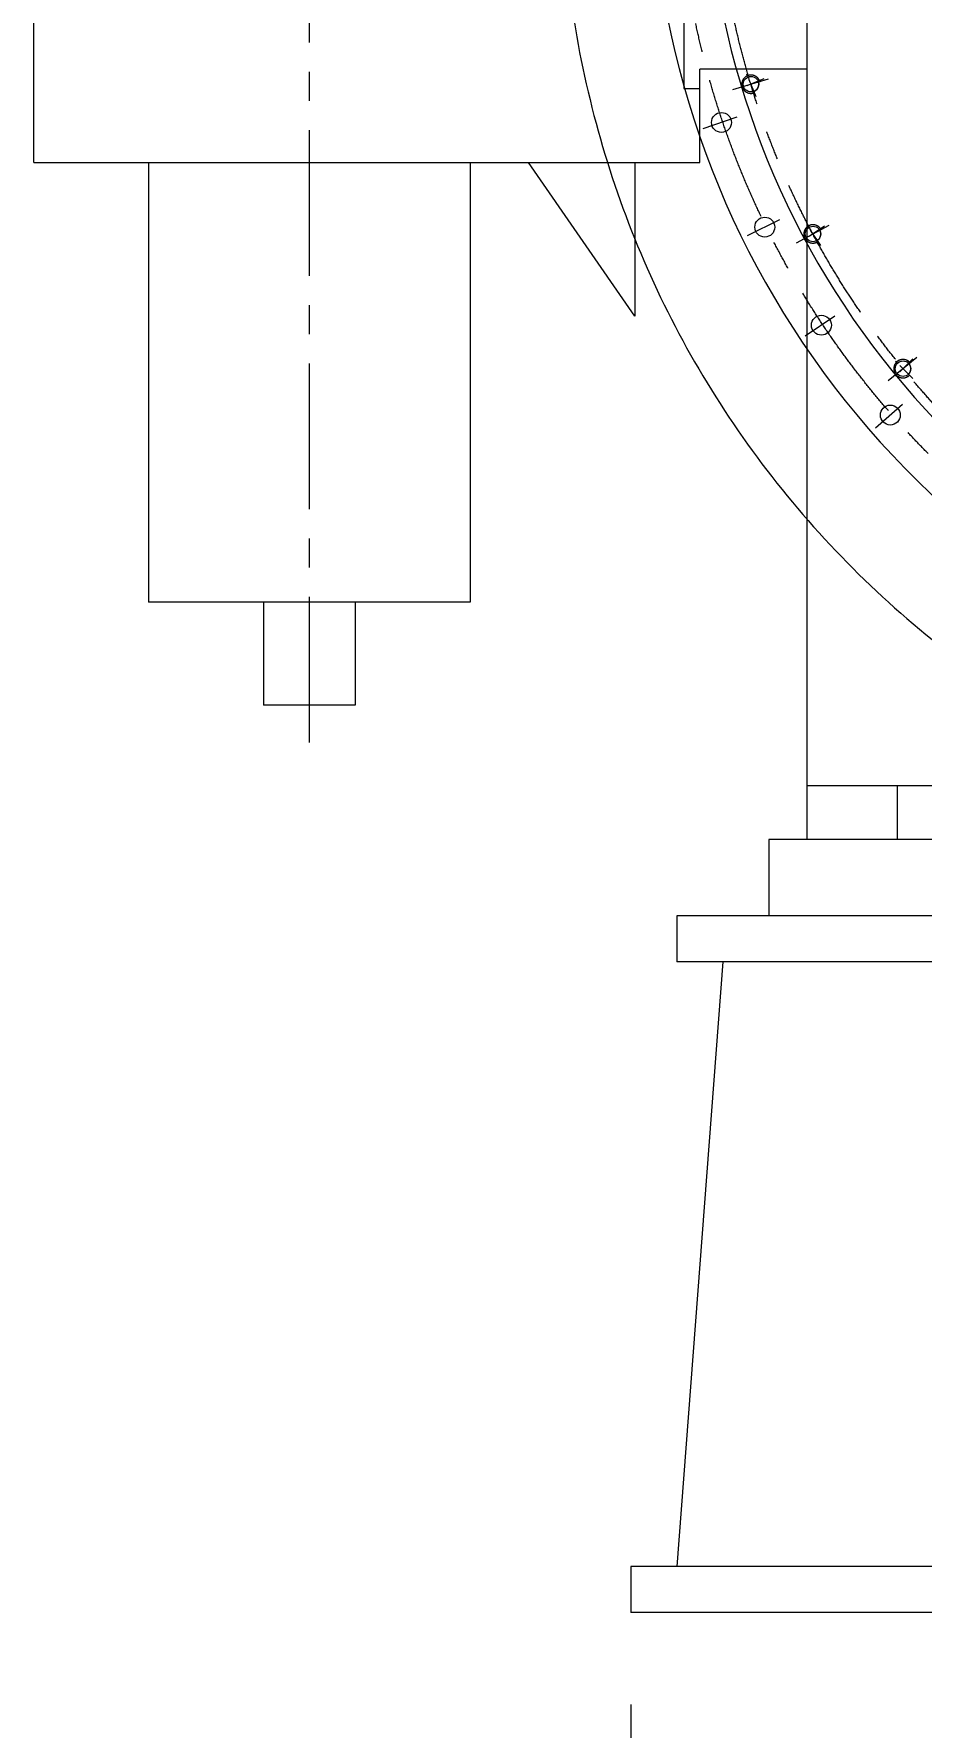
# Model space of a CAD drawing. Header units: millimetres. Extents: x 2 to 671028, y -1 to 511258.
# Drawn here: x 78194 to 92918, y 69772 to 97864 of the extents above; entities that cross this region are included whole.
import ezdxf

# ---------------------------------------------------------------- set-up
doc = ezdxf.new("R2010")
doc.units = ezdxf.units.MM
doc.header["$LTSCALE"] = 25.4
doc.linetypes.add('CENTER', pattern=[50.8, 31.75, -6.35, 6.35, -6.35])
doc.linetypes.add('点画线', pattern=[18, 12, -2, 2, -2])
doc.layers.get('Defpoints').update_dxf_attribs({"lineweight": 5})
for name, color, linetype, lineweight in [('CAXA1', 5, 'CENTER', 5), ('中心线层', 5, 'CENTER', 5), ('细实线层', 7, 'Continuous', 5)]:
    doc.layers.add(name, color=color, linetype=linetype, lineweight=lineweight)
doc.styles.add('Roman', font='arial.ttf')
doc.styles.get("Standard").update_dxf_attribs({"font": 'arial.ttf'})
doc.dimstyles.new('ISO-25', dxfattribs={"dimscale": 30, "dimtxt": 38.1, "dimasz": 38.1, "dimexe": 50.8, "dimexo": 50.8, "dimgap": 15.875, "dimtad": 1, "dimtih": 1, "dimtoh": 1, "dimdec": 1, "dimlfac": 0.03937, "dimdsep": 46, "dimtxsty": 'Standard', "dimcen": 63.5, "dimclrd": 7, "dimclre": 7, "dimclrt": 7, "dimadec": 0, "dimazin": 0, "dimtfac": 1, "dimtdec": 1, "dimtmove": 0, "dimatfit": 3, "dimfxl": 25.4, "dimlwd": 5, "dimlwe": 5, "dimarcsym": 0})

# ---------------------------------------------------------------- blocks, each defined once
blk = doc.blocks.new('*D46')
at = {"color": 7, "linetype": 'Continuous', "lineweight": 5, "transparency": 16777216}
for p, q in [((88103, 70149), (88103, 54668)), ((120615, 70149), (120615, 54668)), ((89246, 56192), (119472, 56192))]:
    blk.add_line(p, q, dxfattribs=at)
at = {"color": 7, "transparency": 16777216}
for points in [[(89246, 56383), (89246, 56002), (88103, 56192)], [(119472, 56383), (119472, 56002), (120615, 56192)]]:
    blk.add_solid(points, dxfattribs=at)
at = {"layer": 'Defpoints', "color": 0, "transparency": 16777216}
for p in [(88103, 71673), (120615, 71673), (120615, 56192)]:
    blk.add_point(p, dxfattribs=at)
at = {"color": 7, "lineweight": 5, "transparency": 16777216, "insert": (105689, 58809), "char_height": 4191, "attachment_point": 5, "style": 'Roman'}
blk.add_mtext('1280', dxfattribs=at)

msp = doc.modelspace()

# ---------------------------------------------------------------- linework, layer by layer
at = {"color": 7, "lineweight": 5}
for p, q in [((78194.35, 95730.6), (78194.35, 106849.65)), ((91021.35, 105015.85), (91021.35, 84499.48)), ((88978.97, 103738.49), (88978.97, 96957.7)), ((89247.3, 95730.6), (89247.3, 97275.76)), ((91021.35, 97275.76), (89247.3, 97275.76)), ((88978.97, 96957.7), (89247.3, 96957.7)), ((89942.64, 97040.78), (89942.23, 97032.81)), ((89942.23, 97032.81), (89942.23, 97024.83)), ((89942.23, 97024.83), (89942.64, 97016.87)), ((89943.48, 97048.72), (89942.64, 97040.78)), ((89942.64, 97016.87), (89943.48, 97008.93)), ((89944.73, 97056.6), (89943.48, 97048.72)), ((89943.48, 97008.93), (89944.73, 97001.05)), ((89946.38, 97064.4), (89944.73, 97056.6)), ((89944.73, 97001.05), (89946.38, 96993.25)), ((89948.45, 97072.11), (89946.38, 97064.4)), ((89946.38, 96993.25), (89948.45, 96985.54)), ((89950.92, 97079.7), (89948.45, 97072.11)), ((89948.45, 96985.54), (89950.92, 96977.95)), ((89953.77, 97087.14), (89950.92, 97079.7)), ((89950.92, 96977.95), (89953.77, 96970.5)), ((89957.02, 97094.43), (89953.77, 97087.14)), ((89953.77, 96970.5), (89957.02, 96963.21)), ((89960.64, 97101.54), (89957.02, 97094.43)), ((89957.02, 96963.21), (89960.64, 96956.1)), ((89964.63, 97108.45), (89960.64, 97101.54)), ((89960.64, 96956.1), (89964.63, 96949.2)), ((89968.98, 97115.14), (89964.63, 97108.45)), ((89964.63, 96949.2), (89968.98, 96942.5)), ((89973.67, 97121.6), (89968.98, 97115.14)), ((89968.98, 96942.5), (89973.67, 96936.05)), ((89978.69, 97127.8), (89973.67, 97121.6)), ((89973.67, 96936.05), (89978.69, 96929.85)), ((89984.03, 97133.73), (89978.69, 97127.8)), ((89978.69, 96929.85), (89984.03, 96923.92)), ((89989.67, 97139.37), (89984.03, 97133.73)), ((89984.03, 96923.92), (89989.67, 96918.28)), ((89995.6, 97144.71), (89989.67, 97139.37)), ((90001.8, 97149.73), (89995.6, 97144.71)), ((90008.25, 97154.42), (90001.8, 97149.73)), ((90014.95, 97158.77), (90008.25, 97154.42)), ((90021.86, 97162.76), (90014.95, 97158.77)), ((90028.96, 97166.38), (90021.86, 97162.76)), ((90036.25, 97169.62), (90028.96, 97166.38)), ((90043.7, 97172.48), (90036.25, 97169.62)), ((90036.25, 97169.62), (90036.25, 97169.62)), ((90051.29, 97174.95), (90043.7, 97172.48)), ((90059, 97177.01), (90051.29, 97174.95)), ((90066.8, 97178.67), (90059, 97177.01)), ((90074.68, 97179.92), (90066.8, 97178.67)), ((90082.62, 97180.75), (90074.68, 97179.92)), ((90090.58, 97181.17), (90082.62, 97180.75)), ((90098.56, 97181.17), (90090.58, 97181.17)), ((90106.53, 97180.75), (90098.56, 97181.17)), ((90114.47, 97179.92), (90106.53, 97180.75)), ((90122.35, 97178.67), (90114.47, 97179.92)), ((90130.15, 97177.01), (90122.35, 97178.67)), ((90137.86, 97174.95), (90130.15, 97177.01)), ((90145.45, 97172.48), (90137.86, 97174.95)), ((90152.89, 97169.62), (90145.45, 97172.48)), ((90160.18, 97166.38), (90152.89, 97169.62)), ((90155.81, 96916.04), (90161.63, 96919.4)), ((90167.29, 97162.76), (90160.18, 97166.38)), ((90161.63, 96919.4), (90167.27, 96923.05)), ((90167.27, 96923.05), (90172.7, 96927)), ((90174.2, 97158.77), (90167.29, 97162.76)), ((90172.7, 96927), (90177.92, 96931.23)), ((90180.89, 97154.42), (90174.2, 97158.77)), ((90177.92, 96931.23), (90182.92, 96935.73)), ((90187.35, 97149.73), (90180.89, 97154.42)), ((90182.92, 96935.73), (90187.67, 96940.48)), ((90193.55, 97144.71), (90187.35, 97149.73)), ((90187.67, 96940.48), (90192.17, 96945.47)), ((90192.17, 96945.47), (90196.39, 96950.69)), ((90199.48, 97139.37), (90193.55, 97144.71)), ((90196.39, 96950.69), (90200.34, 96956.13)), ((90205.12, 97133.73), (90199.48, 97139.37)), ((90200.34, 96956.13), (90204, 96961.77)), ((90204, 96961.77), (90207.36, 96967.58)), ((90210.46, 97127.8), (90205.12, 97133.73)), ((90207.36, 96967.58), (90210.41, 96973.57)), ((90210.41, 96973.57), (90213.15, 96979.71)), ((90215.48, 97121.6), (90210.46, 97127.8)), ((90213.15, 97077.94), (90235.37, 97087.14)), ((90215.55, 97071.66), (90213.15, 97077.94)), ((90213.15, 97077.94), (90213.15, 97077.94)), ((90213.15, 96979.71), (90215.55, 96985.98)), ((90220.17, 97115.14), (90215.48, 97121.6)), ((90217.63, 97065.27), (90215.55, 97071.66)), ((90215.55, 96985.98), (90217.63, 96992.37)), ((90219.37, 97058.78), (90217.63, 97065.27)), ((90217.63, 96992.37), (90219.37, 96998.86)), ((90220.77, 97052.21), (90219.37, 97058.78)), ((90219.37, 96998.86), (90220.77, 97005.44)), ((90224.52, 97108.45), (90220.17, 97115.14)), ((90221.82, 97045.58), (90220.77, 97052.21)), ((90220.77, 97005.44), (90221.82, 97012.07)), ((90222.52, 97038.89), (90221.82, 97045.58)), ((90221.82, 97012.07), (90222.52, 97018.75)), ((90222.87, 97032.18), (90222.52, 97038.89)), ((90222.52, 97018.75), (90222.87, 97025.46)), ((90222.87, 97025.46), (90222.87, 97032.18)), ((90228.51, 97101.54), (90224.52, 97108.45)), ((90232.13, 97094.43), (90228.51, 97101.54)), ((90235.37, 97087.14), (90232.13, 97094.43)), ((90235.37, 97087.14), (90235.37, 97087.14)), ((89989.67, 96918.28), (89995.6, 96912.94)), ((89995.6, 96912.94), (90001.8, 96907.92)), ((90001.8, 96907.92), (90008.25, 96903.23)), ((90008.25, 96903.23), (90014.95, 96898.88)), ((90014.95, 96898.88), (90021.86, 96894.89)), ((90021.86, 96894.89), (90028.96, 96891.27)), ((90028.96, 96891.27), (90036.25, 96888.02)), ((90036.25, 96888.02), (90043.7, 96885.17)), ((90043.7, 96885.17), (90051.29, 96882.7)), ((90051.29, 96882.7), (90059, 96880.63)), ((90059, 96880.63), (90066.8, 96878.98)), ((90066.8, 96878.98), (90074.68, 96877.73)), ((90074.68, 96877.73), (90082.62, 96876.89)), ((90082.62, 96876.89), (90090.58, 96876.48)), ((90090.58, 96876.48), (90098.56, 96876.48)), ((90098.56, 96876.48), (90106.53, 96876.89)), ((90106.53, 96876.89), (90114.47, 96877.73)), ((90114.47, 96877.73), (90122.35, 96878.98)), ((90122.35, 96878.98), (90130.15, 96880.63)), ((90130.15, 96880.63), (90137.86, 96882.7)), ((90137.86, 96882.7), (90145.45, 96885.17)), ((90143.69, 96910.25), (90149.83, 96912.99)), ((90152.89, 96888.02), (90143.69, 96910.25)), ((90143.69, 96910.25), (90143.69, 96910.25)), ((90145.45, 96885.17), (90152.89, 96888.02)), ((90149.83, 96912.99), (90155.81, 96916.04)), ((90152.89, 96888.02), (90152.89, 96888.02)), ((78194.35, 95730.6), (89247.3, 95730.6)), ((80098.46, 95730.6), (80098.46, 88436.48)), ((85434.23, 95730.6), (85434.23, 88436.48)), ((88167.3, 93177.95), (86401.17, 95730.6)), ((88167.3, 95730.6), (88167.3, 93177.95)), ((91045.61, 94675.66), (91038.87, 94671.41)), ((91052.58, 94679.56), (91045.61, 94675.66)), ((91059.73, 94683.09), (91052.58, 94679.56)), ((91067.06, 94686.24), (91059.73, 94683.09)), ((91074.55, 94689), (91067.06, 94686.24)), ((91082.17, 94691.37), (91074.55, 94689)), ((91089.9, 94693.33), (91082.17, 94691.37)), ((91097.73, 94694.89), (91089.9, 94693.33)), ((91105.62, 94696.03), (91097.73, 94694.89)), ((91113.57, 94696.76), (91105.62, 94696.03)), ((91121.54, 94697.08), (91113.57, 94696.76)), ((91129.52, 94696.97), (91121.54, 94697.08)), ((91137.48, 94696.45), (91129.52, 94696.97)), ((91145.4, 94695.51), (91137.48, 94696.45)), ((91153.27, 94694.16), (91145.4, 94695.51)), ((91161.05, 94692.4), (91153.27, 94694.16)), ((91168.73, 94690.24), (91161.05, 94692.4)), ((91176.28, 94687.67), (91168.73, 94690.24)), ((91183.69, 94684.71), (91176.28, 94687.67)), ((91190.94, 94681.37), (91183.69, 94684.71)), ((91198, 94677.66), (91190.94, 94681.37)), ((91204.86, 94673.58), (91198, 94677.66)), ((91211.49, 94669.15), (91204.86, 94673.58)), ((90971.25, 94550.67), (90971.15, 94542.7)), ((90971.15, 94542.7), (90971.46, 94534.72)), ((90971.77, 94558.64), (90971.25, 94550.67)), ((90971.46, 94534.72), (90972.19, 94526.78)), ((90972.71, 94566.56), (90971.77, 94558.64)), ((90972.19, 94526.78), (90973.34, 94518.88)), ((90974.06, 94574.42), (90972.71, 94566.56)), ((90973.34, 94518.88), (90974.89, 94511.06)), ((90975.82, 94582.2), (90974.06, 94574.42)), ((90974.89, 94511.06), (90976.86, 94503.32)), ((90977.99, 94589.88), (90975.82, 94582.2)), ((90976.86, 94503.32), (90979.22, 94495.7)), ((90980.56, 94597.44), (90977.99, 94589.88)), ((90979.22, 94495.7), (90981.99, 94488.22)), ((90983.51, 94604.85), (90980.56, 94597.44)), ((90981.99, 94488.22), (90985.13, 94480.89)), ((90986.85, 94612.1), (90983.51, 94604.85)), ((90985.13, 94480.89), (90988.66, 94473.73)), ((90990.57, 94619.16), (90986.85, 94612.1)), ((90988.66, 94473.73), (90992.56, 94466.77)), ((90994.65, 94626.01), (90990.57, 94619.16)), ((90992.56, 94466.77), (90996.82, 94460.02)), ((90999.08, 94632.65), (90994.65, 94626.01)), ((90996.82, 94460.02), (91001.42, 94453.51)), ((91003.85, 94639.04), (90999.08, 94632.65)), ((91001.42, 94453.51), (91006.36, 94447.24)), ((91008.96, 94645.18), (91003.85, 94639.04)), ((91006.36, 94447.24), (91011.62, 94441.24)), ((91014.37, 94651.03), (91008.96, 94645.18)), ((91011.62, 94441.24), (91017.19, 94435.53)), ((91020.09, 94656.6), (91014.37, 94651.03)), ((91017.19, 94435.53), (91023.05, 94430.11)), ((91026.09, 94661.86), (91020.09, 94656.6)), ((91023.05, 94430.11), (91029.19, 94425.01)), ((91032.35, 94666.8), (91026.09, 94661.86)), ((91029.19, 94425.01), (91035.58, 94420.23)), ((91038.87, 94671.41), (91032.35, 94666.8)), ((91035.58, 94420.23), (91042.21, 94415.8)), ((91038.87, 94671.41), (91038.87, 94671.41)), ((91042.21, 94415.8), (91049.07, 94411.72)), ((91049.07, 94411.72), (91056.13, 94408.01)), ((91056.13, 94408.01), (91063.38, 94404.67)), ((91063.38, 94404.67), (91070.79, 94401.71)), ((91070.79, 94401.71), (91078.34, 94399.15)), ((91078.34, 94399.15), (91086.02, 94396.98)), ((91086.02, 94396.98), (91093.8, 94395.22)), ((91093.8, 94395.22), (91101.67, 94393.87)), ((91101.67, 94393.87), (91109.59, 94392.93)), ((91109.59, 94392.93), (91117.55, 94392.41)), ((91117.55, 94392.41), (91125.53, 94392.3)), ((91125.53, 94392.3), (91133.5, 94392.62)), ((91133.5, 94392.62), (91141.45, 94393.35)), ((91141.45, 94393.35), (91149.34, 94394.49)), ((91149.34, 94394.49), (91157.17, 94396.05)), ((91157.17, 94396.05), (91164.9, 94398.01)), ((91164.9, 94398.01), (91172.52, 94400.38)), ((91172.52, 94400.38), (91180.01, 94403.14)), ((91180.01, 94403.14), (91187.34, 94406.29)), ((91187.34, 94406.29), (91194.5, 94409.82)), ((91194.5, 94409.82), (91201.46, 94413.72)), ((91194.84, 94437.98), (91200.33, 94441.86)), ((91208.2, 94417.97), (91194.84, 94437.98)), ((91194.84, 94437.98), (91194.84, 94437.98)), ((91200.33, 94441.86), (91205.6, 94446.02)), ((91201.46, 94413.72), (91208.2, 94417.97)), ((91205.6, 94446.02), (91210.65, 94450.45)), ((91208.2, 94417.97), (91208.2, 94417.97)), ((91210.65, 94450.45), (91215.47, 94455.14)), ((91217.89, 94664.37), (91211.49, 94669.15)), ((91215.47, 94455.14), (91220.03, 94460.07)), ((91224.02, 94659.27), (91217.89, 94664.37)), ((91220.03, 94460.07), (91224.32, 94465.24)), ((91229.88, 94653.86), (91224.02, 94659.27)), ((91224.32, 94465.24), (91228.34, 94470.62)), ((91228.34, 94470.62), (91232.08, 94476.21)), ((91235.45, 94648.14), (91229.88, 94653.86)), ((91230.25, 94615.99), (91250.25, 94629.36)), ((91233.83, 94610.31), (91230.25, 94615.99)), ((91230.25, 94615.99), (91230.25, 94615.99)), ((91232.08, 94476.21), (91235.51, 94481.98)), ((91237.12, 94604.45), (91233.83, 94610.31)), ((91240.71, 94642.14), (91235.45, 94648.14)), ((91235.51, 94481.98), (91238.64, 94487.93)), ((91240.09, 94598.42), (91237.12, 94604.45)), ((91238.64, 94487.93), (91241.45, 94494.03)), ((91242.74, 94592.25), (91240.09, 94598.42)), ((91245.65, 94635.88), (91240.71, 94642.14)), ((91241.45, 94494.03), (91243.94, 94500.27)), ((91245.07, 94585.94), (91242.74, 94592.25)), ((91243.94, 94500.27), (91246.1, 94506.63)), ((91247.06, 94579.53), (91245.07, 94585.94)), ((91250.25, 94629.36), (91245.65, 94635.88)), ((91246.1, 94506.63), (91247.93, 94513.1)), ((91248.71, 94573.02), (91247.06, 94579.53)), ((91247.93, 94513.1), (91249.41, 94519.65)), ((91250.02, 94566.43), (91248.71, 94573.02)), ((91249.41, 94519.65), (91250.55, 94526.27)), ((91250.99, 94559.78), (91250.02, 94566.43)), ((91250.25, 94629.36), (91250.25, 94629.36)), ((91250.55, 94526.27), (91251.34, 94532.95)), ((91251.6, 94553.08), (91250.99, 94559.78)), ((91251.34, 94532.95), (91251.78, 94539.65)), ((91251.87, 94546.37), (91251.6, 94553.08)), ((91251.78, 94539.65), (91251.87, 94546.37)), ((92521.45, 92427.47), (92515.38, 92422.29)), ((92527.78, 92432.32), (92521.45, 92427.47)), ((92534.35, 92436.84), (92527.78, 92432.32)), ((92541.16, 92441.01), (92534.35, 92436.84)), ((92548.17, 92444.82), (92541.16, 92441.01)), ((92555.37, 92448.25), (92548.17, 92444.82)), ((92562.74, 92451.31), (92555.37, 92448.25)), ((92570.26, 92453.97), (92562.74, 92451.31)), ((92577.91, 92456.24), (92570.26, 92453.97)), ((92585.67, 92458.1), (92577.91, 92456.24)), ((92593.52, 92459.55), (92585.67, 92458.1)), ((92601.43, 92460.6), (92593.52, 92459.55)), ((92609.38, 92461.22), (92601.43, 92460.6)), ((92617.36, 92461.43), (92609.38, 92461.22)), ((92625.33, 92461.22), (92617.36, 92461.43)), ((92633.29, 92460.6), (92625.33, 92461.22)), ((92641.2, 92459.55), (92633.29, 92460.6)), ((92649.04, 92458.1), (92641.2, 92459.55)), ((92656.8, 92456.24), (92649.04, 92458.1)), ((92664.45, 92453.97), (92656.8, 92456.24)), ((92671.97, 92451.31), (92664.45, 92453.97)), ((92679.34, 92448.25), (92671.97, 92451.31)), ((92686.54, 92444.82), (92679.34, 92448.25)), ((92693.56, 92441.01), (92686.54, 92444.82)), ((92700.36, 92436.84), (92693.56, 92441.01)), ((92706.93, 92432.32), (92700.36, 92436.84)), ((92713.26, 92427.47), (92706.93, 92432.32)), ((92719.33, 92422.29), (92713.26, 92427.47)), ((92465.17, 92317.01), (92464.96, 92309.03)), ((92464.96, 92309.03), (92465.17, 92301.05)), ((92465.79, 92324.96), (92465.17, 92317.01)), ((92465.17, 92301.05), (92465.79, 92293.1)), ((92466.83, 92332.87), (92465.79, 92324.96)), ((92465.79, 92293.1), (92466.83, 92285.19)), ((92468.29, 92340.72), (92466.83, 92332.87)), ((92466.83, 92285.19), (92468.29, 92277.34)), ((92470.15, 92348.47), (92468.29, 92340.72)), ((92468.29, 92277.34), (92470.15, 92269.59)), ((92472.42, 92356.12), (92470.15, 92348.47)), ((92470.15, 92269.59), (92472.42, 92261.94)), ((92475.08, 92363.65), (92472.42, 92356.12)), ((92472.42, 92261.94), (92475.08, 92254.41)), ((92478.13, 92371.02), (92475.08, 92363.65)), ((92475.08, 92254.41), (92478.13, 92247.04)), ((92481.57, 92378.22), (92478.13, 92371.02)), ((92478.13, 92247.04), (92481.57, 92239.84)), ((92485.37, 92385.23), (92481.57, 92378.22)), ((92481.57, 92239.84), (92485.37, 92232.83)), ((92489.54, 92392.03), (92485.37, 92385.23)), ((92485.37, 92232.83), (92489.54, 92226.03)), ((92494.06, 92398.61), (92489.54, 92392.03)), ((92489.54, 92226.03), (92494.06, 92219.45)), ((92498.92, 92404.94), (92494.06, 92398.61)), ((92494.06, 92219.45), (92498.92, 92213.12)), ((92504.1, 92411.01), (92498.92, 92404.94)), ((92498.92, 92213.12), (92504.1, 92207.05)), ((92509.59, 92416.79), (92504.1, 92411.01)), ((92504.1, 92207.05), (92509.59, 92201.27)), ((92515.38, 92422.29), (92509.59, 92416.79)), ((92509.59, 92416.79), (92509.59, 92416.79)), ((92509.59, 92201.27), (92515.38, 92195.77)), ((92515.38, 92195.77), (92521.45, 92190.59)), ((92521.45, 92190.59), (92527.78, 92185.74)), ((92527.78, 92185.74), (92534.35, 92181.22)), ((92534.35, 92181.22), (92541.16, 92177.05)), ((92541.16, 92177.05), (92548.17, 92173.24)), ((92548.17, 92173.24), (92555.37, 92169.81)), ((92555.37, 92169.81), (92562.74, 92166.75)), ((92562.74, 92166.75), (92570.26, 92164.09)), ((92570.26, 92164.09), (92577.91, 92161.82)), ((92577.91, 92161.82), (92585.67, 92159.96)), ((92585.67, 92159.96), (92593.52, 92158.51)), ((92593.52, 92158.51), (92601.43, 92157.47)), ((92601.43, 92157.47), (92609.38, 92156.84)), ((92609.38, 92156.84), (92617.36, 92156.63)), ((92617.36, 92156.63), (92625.33, 92156.84)), ((92625.33, 92156.84), (92633.29, 92157.47)), ((92633.29, 92157.47), (92641.2, 92158.51)), ((92641.2, 92158.51), (92649.04, 92159.96)), ((92649.04, 92159.96), (92656.8, 92161.82)), ((92656.8, 92161.82), (92664.45, 92164.09)), ((92664.45, 92164.09), (92671.97, 92166.75)), ((92671.97, 92166.75), (92679.34, 92169.81)), ((92679.34, 92169.81), (92686.54, 92173.24)), ((92686.54, 92173.24), (92693.56, 92177.05)), ((92693.56, 92177.05), (92700.36, 92181.22)), ((92700.36, 92181.22), (92706.93, 92185.74)), ((92706.93, 92185.74), (92713.26, 92190.59)), ((92708.11, 92399.78), (92725.12, 92416.79)), ((92712.73, 92394.91), (92708.11, 92399.78)), ((92708.11, 92399.78), (92708.11, 92399.78)), ((92708.11, 92218.28), (92712.73, 92223.15)), ((92725.12, 92201.27), (92708.11, 92218.28)), ((92708.11, 92218.28), (92708.11, 92218.28)), ((92717.1, 92389.8), (92712.73, 92394.91)), ((92712.73, 92223.15), (92717.1, 92228.26)), ((92713.26, 92190.59), (92719.33, 92195.77)), ((92721.19, 92384.47), (92717.1, 92389.8)), ((92717.1, 92228.26), (92721.19, 92233.59)), ((92725.12, 92416.79), (92719.33, 92422.29)), ((92719.33, 92195.77), (92725.12, 92201.27)), ((92724.99, 92378.93), (92721.19, 92384.47)), ((92721.19, 92233.59), (92724.99, 92239.13)), ((92728.5, 92373.2), (92724.99, 92378.93)), ((92724.99, 92239.13), (92728.5, 92244.86)), ((92725.12, 92416.79), (92725.12, 92416.79)), ((92725.12, 92201.27), (92725.12, 92201.27)), ((92731.71, 92367.3), (92728.5, 92373.2)), ((92728.5, 92244.86), (92731.71, 92250.76)), ((92734.6, 92361.23), (92731.71, 92367.3)), ((92731.71, 92250.76), (92734.6, 92256.83)), ((92737.17, 92355.02), (92734.6, 92361.23)), ((92734.6, 92256.83), (92737.17, 92263.04)), ((92739.42, 92348.69), (92737.17, 92355.02)), ((92737.17, 92263.04), (92739.42, 92269.37)), ((92741.32, 92342.25), (92739.42, 92348.69)), ((92739.42, 92269.37), (92741.32, 92275.81)), ((92742.89, 92335.71), (92741.32, 92342.25)), ((92741.32, 92275.81), (92742.89, 92282.35)), ((92744.12, 92329.11), (92742.89, 92335.71)), ((92742.89, 92282.35), (92744.12, 92288.95)), ((92744.99, 92322.45), (92744.12, 92329.11)), ((92744.12, 92288.95), (92744.99, 92295.61)), ((92745.52, 92315.75), (92744.99, 92322.45)), ((92744.99, 92295.61), (92745.52, 92302.31)), ((92745.7, 92309.03), (92745.52, 92315.75)), ((92745.52, 92302.31), (92745.7, 92309.03)), ((85434.23, 88436.48), (80098.46, 88436.48)), ((82004.35, 88436.48), (82004.35, 86729.36)), ((83528.35, 88436.48), (83528.35, 86729.36)), ((83528.35, 86729.36), (82004.35, 86729.36)), ((94831.35, 85388.48), (91021.35, 85388.48)), ((96738.99, 84500.34), (90388.99, 84500.34)), ((90388.99, 84500.34), (90388.99, 83230.34)), ((94831.35, 84499.48), (91021.35, 84499.48)), ((88864.99, 83230.34), (88864.99, 82468.34)), ((119852.99, 83230.34), (88864.99, 83230.34)), ((119852.99, 82468.34), (88864.99, 82468.34)), ((89626.99, 82468.34), (88864.99, 72435.34)), ((120614.99, 72435.34), (88102.99, 72435.34)), ((88102.99, 72435.34), (88102.99, 71673.34)), ((120614.99, 71673.34), (88102.99, 71673.34))]:
    msp.add_line(p, q, dxfattribs=at)
for centre, radius in [((90094.57, 97028.82), 128.34), ((89604.1, 96393.91), 165.1), ((90323.04, 94657.93), 165.1), ((91123.54, 94544.69), 128.34), ((91262.42, 93030.65), 165.1), ((92617.36, 92309.03), 128.34), ((92406.17, 91539.9), 165.1)]:
    msp.add_circle(centre, radius, dxfattribs=at)
for centre, radius, start, end in [((103219.97, 101010.37), 14795.5, 301.355793, 238.585014), ((103206.5, 101010.37), 13868.4, 303.508424, 236.55604)]:
    msp.add_arc(centre, radius, start, end, dxfattribs=at)
msp.add_open_spline([(113756.06, 111546.46), (112864.76, 112500.68), (110828.57, 114210.56), (107205.9, 115926.71), (103206.46, 116616.51), (99134.75, 116199.62), (95271.92, 114747.14), (91886.62, 112322.04), (89225.21, 109071.49), (87483.93, 105213.15), (86756.39, 100999.07), (87250.69, 96719.95), (88797.38, 92676.33), (91368.61, 89151.74), (94783.64, 86393.33), (98824.37, 84605.58), (103217.92, 83906.81), (107669.52, 84391.84), (111873.72, 86012.49), (115532.96, 88690.99), (118399.43, 92241.38), (120258.47, 96440.21), (120722.94, 99481.24), (120765.24, 101003.64)], degree=3, knots=[0, 0, 0, 0, 6187.66602572, 12450.35545818, 18783.77638031, 25175.55398045, 31622.06567916, 38124.71359482, 44683.23785819, 51298.55092183, 57973.87072775, 64697.01929391, 71462.74865718, 78273.50179554, 85129.27889684, 92030.08014528, 98977.28584344, 105969.70115191, 113006.62299906, 120087.95118565, 127214.49594475, 134386.49284868, 141603.66326616, 141603.66326616, 141603.66326616, 141603.66326616], dxfattribs=at)
at = {"layer": 'CAXA1', "linetype": 'CENTER', "lineweight": 5, "ltscale": 3}
for p, q in [((82766.35, 86106.68), (82766.35, 99665.39)), ((90376.82, 97114.44), (89788.08, 96935.85)), ((89859.3, 96480.53), (89294.33, 96288.75)), ((90564.74, 94777.13), (90029.65, 94513.24)), ((91383.65, 94683.73), (90841.07, 94393.71)), ((91486.5, 93180.37), (90990.42, 92848.9)), ((92845.35, 92496.14), (92369.77, 92105.84)), ((92608.78, 91717.59), (92160.22, 91324.21)), ((92519.95, 85388.48), (92519.95, 84499.48))]:
    msp.add_line(p, q, dxfattribs=at)
for radius in [14351, 13716]:
    msp.add_circle((103219.97, 101010.37), radius, dxfattribs=at)
at = {"layer": '中心线层', "color": 7, "linetype": '点画线', "lineweight": 5}
for p, q in [((90182.06, 96817.62), (90007.09, 97240.02)), ((90305.77, 97116.31), (89883.38, 96941.34)), ((91313.61, 94671.69), (90933.46, 94417.69)), ((91250.54, 94354.62), (90996.53, 94734.76)), ((92779, 92470.67), (92455.71, 92147.39)), ((92779, 92147.39), (92455.71, 92470.67))]:
    msp.add_line(p, q, dxfattribs=at)
at = {"layer": '细实线层', "color": 7, "lineweight": 5}
for centre, start, end in [((90094.57, 97028.82), 12.5, 292.5), ((91123.54, 94544.69), 23.75, 303.75), ((92617.36, 92309.03), 35, 315)]:
    msp.add_arc(centre, 152.4, start, end, dxfattribs=at)

# ---------------------------------------------------------------- dimensions: what is measured, and where the dimension line sits
at = {"color": 7, "lineweight": 5}
dim = msp.add_linear_dim(base=(120614.99, 56192.48), p1=(88102.99, 71673.34), p2=(120614.99, 71673.34), dimstyle='ISO-25', override={"dimscale": 30, "dimtxt": 139.7, "dimpost": '\\X', "dimtxsty": 'Roman', "dimtmove": 1}, dxfattribs=at)
dim.commit()
dim.dimension.update_dxf_attribs({"geometry": '*D46', "text_midpoint": (105688.82, 56192.48), "dimtype": 160})

doc.saveas('drawing.dxf')
